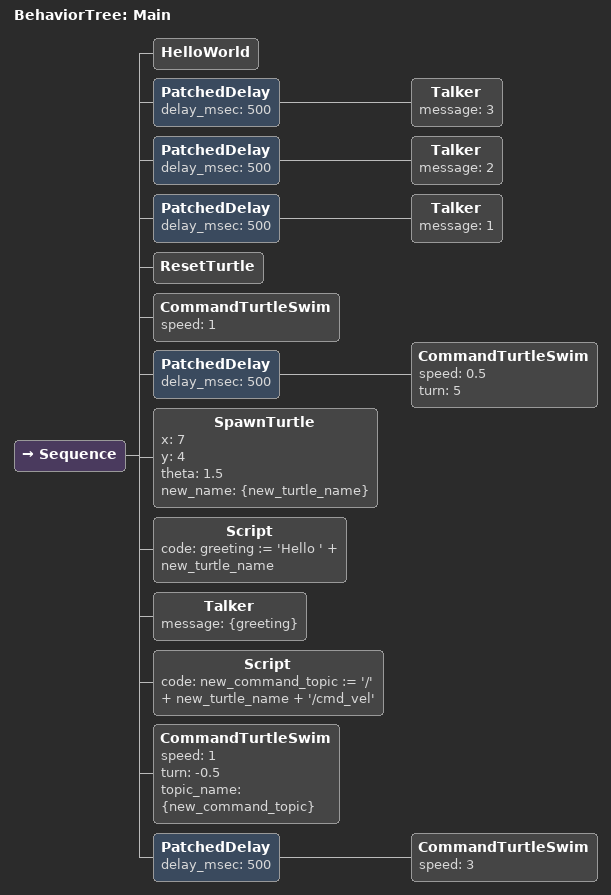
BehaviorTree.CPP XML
<root BTCPP_format="4">
  <BehaviorTree ID="Main">
    <Sequence>
      <HelloWorld/>
      <PatchedDelay delay_msec="500">
        <Talker message="3"/>
      </PatchedDelay>
      <PatchedDelay delay_msec="500">
        <Talker message="2"/>
      </PatchedDelay>
      <PatchedDelay delay_msec="500">
        <Talker message="1"/>
      </PatchedDelay>

      <ResetTurtle/>

      <!-- Use delays between commands to give them time to swim -->
      <CommandTurtleSwim speed="1"/>
      <PatchedDelay delay_msec="500">
        <CommandTurtleSwim speed="0.5" turn="5"/>
      </PatchedDelay>

      <SpawnTurtle x="7" y="4" theta="1.5" new_name="{new_turtle_name}"/>
      <Script code="greeting := 'Hello ' + new_turtle_name"/>
      <Talker message="{greeting}"/>
      <Script code="new_command_topic := '/' + new_turtle_name + '/cmd_vel'"/>
      <CommandTurtleSwim speed="1" turn="-0.5" topic_name="{new_command_topic}"/>

      <PatchedDelay delay_msec="500">
        <CommandTurtleSwim speed="3"/>
      </PatchedDelay>

    </Sequence>
  </BehaviorTree>
</root>
